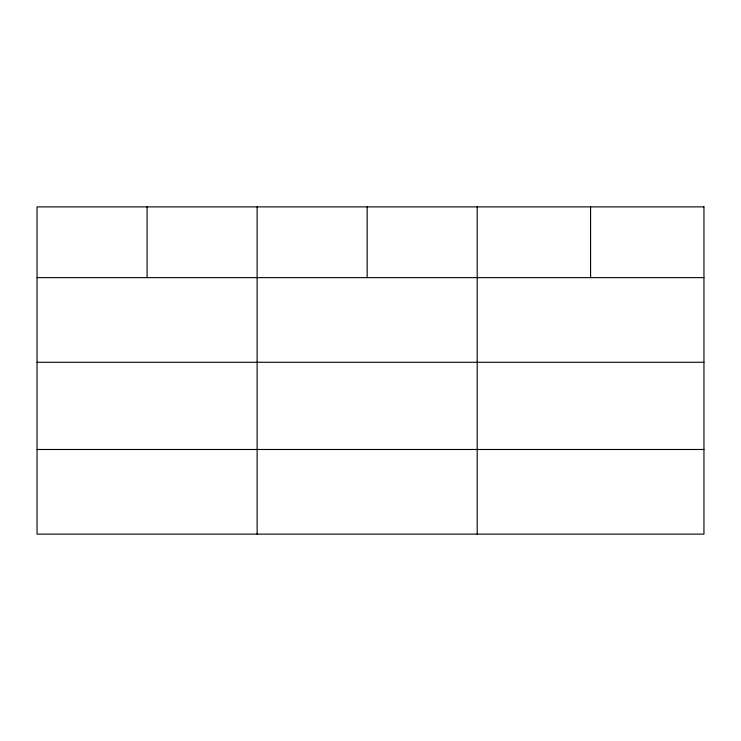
<?xml version="1.0" encoding="UTF-8"?>
<svg xmlns="http://www.w3.org/2000/svg" width="741" height="741" viewBox="0 0 741 741"><rect width="100%" height="100%" fill="white"/><g stroke="black" fill="none" stroke-linecap="round" stroke-linejoin="round"><path stroke-width="1.11" d="M37.05 277.634L703.95 277.634M37.05 362.275L703.95 362.275M37.05 449.481L703.95 449.481M590.577 206.878L590.577 277.634M477.204 206.878L477.204 534.122M367.166 206.878L367.166 277.634M257.127 206.878L257.127 534.122M147.089 206.878L147.089 277.634M703.95 206.878L37.05 206.878L37.05 534.122L703.95 534.122L703.95 206.878"/></g></svg>
